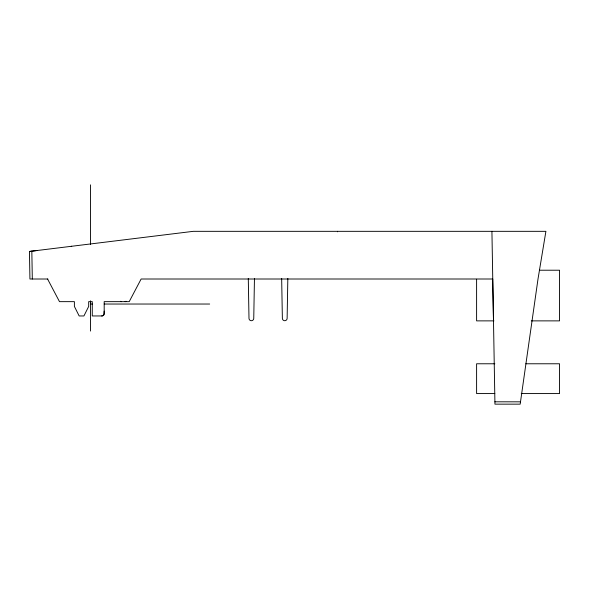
<?xml version="1.0" encoding="UTF-8"?>
<svg xmlns="http://www.w3.org/2000/svg" width="589" height="589" viewBox="0 0 589 589"><rect width="100%" height="100%" fill="white"/><g stroke="black" fill="none" stroke-linecap="round" stroke-linejoin="round"><path stroke-width="0.88" d="M337.571 231.808L337.571 231.33M254.455 278.457L253.756 318.34A2.385 2.385 0 0 1 251.393 320.718A2.385 2.385 0 0 1 248.992 318.377L248.293 278.479M287.83 278.457L287.13 318.34A2.385 2.385 0 0 1 284.767 320.718A2.385 2.385 0 0 1 282.367 318.377L281.667 278.479M47.871 279.009L29.929 279.009L29.45 251.451L36.842 250.539M29.465 251.451L193.31 231.33L545.907 231.33L538.007 279.009L520.175 404.15L494.944 404.15L492.765 279.193M71.276 246.32L71.681 246.268M101.683 315.954L102.663 315.785A2.304 2.304 0 0 0 103.929 314.659L104.187 311.117M539.495 270.218L559.55 270.218L559.55 320.872L531.293 320.872M493.457 319.054L492.699 279.002L141.132 279.009L129.212 301.649L104.187 301.649L104.187 313.569A2.385 2.378 0 0 1 101.801 315.954L92.267 315.954L92.267 301.649L88.689 301.649L88.689 306.42L83.925 315.954L79.154 315.954L74.391 306.42L74.391 301.649L59.489 301.649L47.569 279.009M90.478 304.034L92.311 304.034M104.231 304.034L209.662 304.034M493.921 320.872L476.604 320.872L476.604 279.26M494.834 363.774L476.604 363.774L476.604 393.57L494.834 393.57M525.822 363.774L559.55 363.774L559.55 393.57L521.265 393.57M494.9 401.808L520.507 401.831M491.925 231.33L492.757 279.009M31.828 251.157L32.314 279.009M90.478 184.85L90.478 244.442M90.478 300.824L90.478 331.07M121.393 301.649A1.193 1.193 0 0 1 120.539 301.288M126.002 301.237A1.193 1.193 0 0 1 125.082 301.649"/></g></svg>
